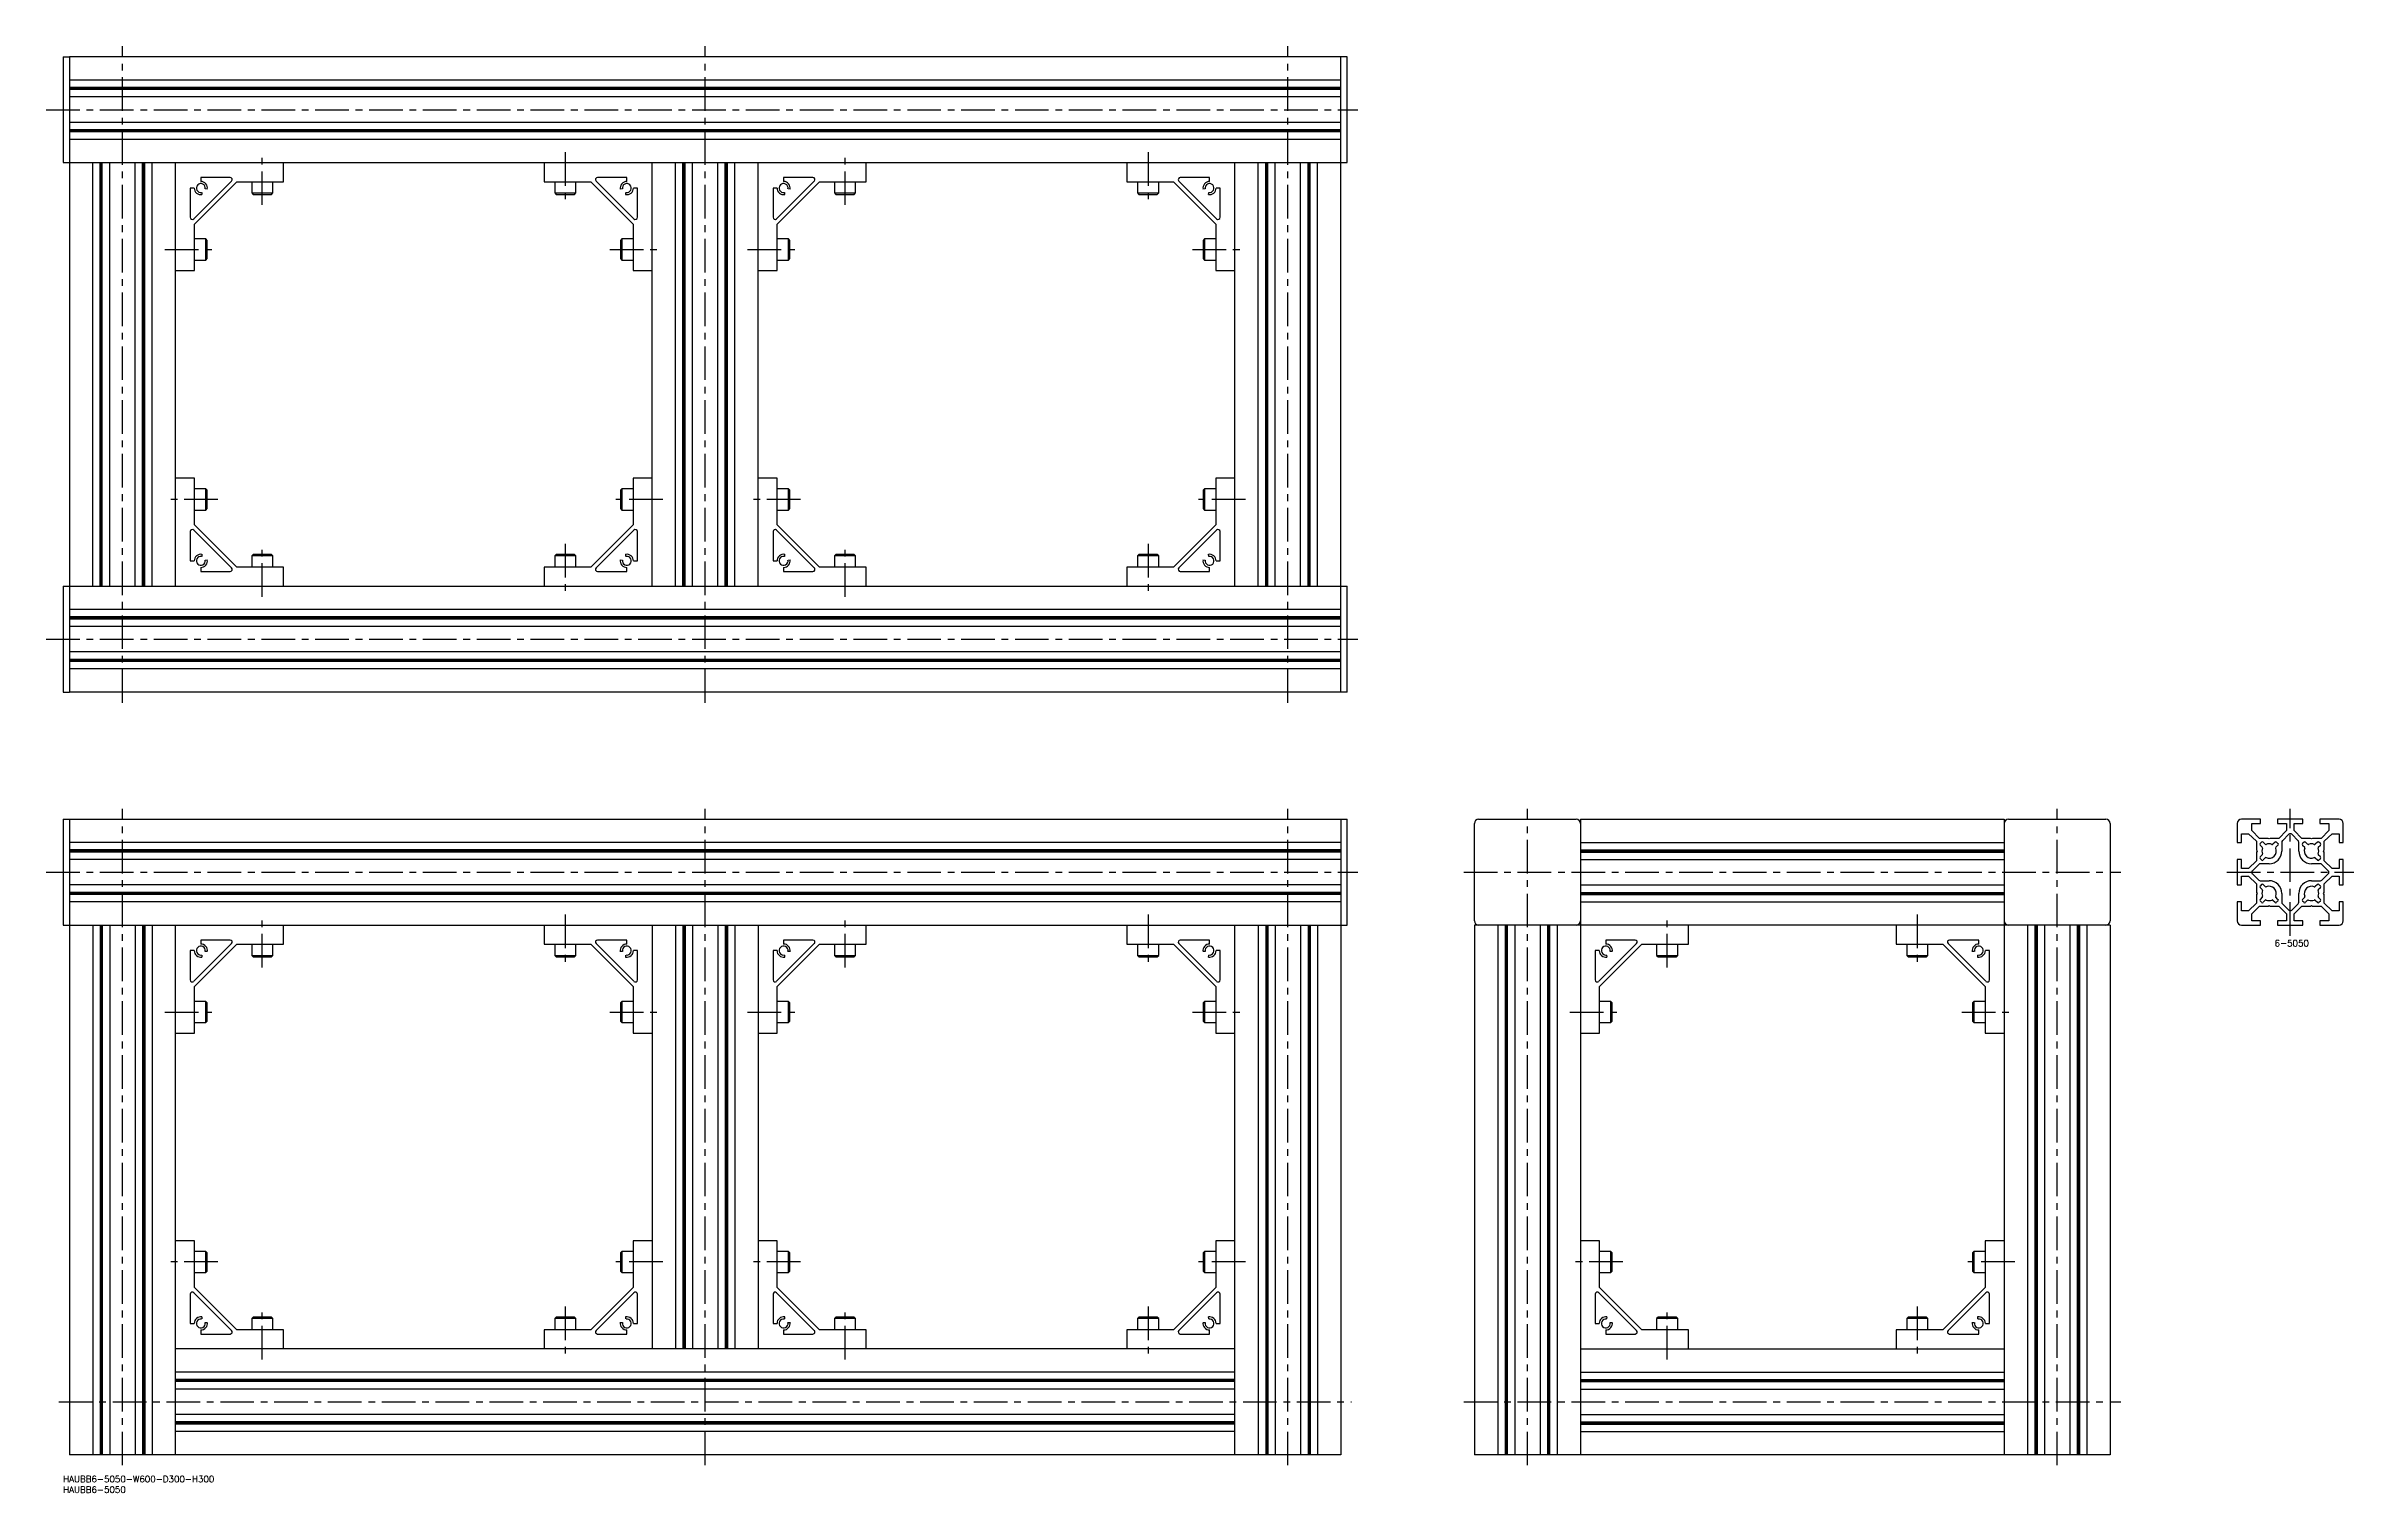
# Model space of a CAD drawing. Extents: x -8 to 1081, y -8 to 675.
import ezdxf

# ---------------------------------------------------------------- set-up
doc = ezdxf.new("R2010")
doc.units = 0
doc.header["$LTSCALE"] = 0.5
doc.linetypes.add('CENTER', pattern=[50.8, 31.75, -6.35, 6.35, -6.35])
for name, color, linetype in [('MSM_CENTER', 1, 'CENTER'), ('MSM_CONTINUOUS', 7, 'CONTINUOUS'), ('MSM_PART_NUMBER', 7, 'CONTINUOUS')]:
    doc.layers.add(name, color=color, linetype=linetype)
doc.styles.get("Standard").update_dxf_attribs({"font": 'txt.shx', "height": 3, "bigfont": 'bigfont.shx'})

# ---------------------------------------------------------------- blocks, each defined once
blk = doc.blocks.new('*U8')
at = {"layer": 'MSM_PART_NUMBER'}
blk.add_text('HAUBB6-5050-W600-D300-H300', height=3, dxfattribs=at).set_placement((0, -3))
blk = doc.blocks.new('*U9')
at = {"layer": 'MSM_PART_NUMBER'}
blk.add_text('HAUBB6-5050', height=3, dxfattribs=at).set_placement((0, -8))
blk = doc.blocks.new('*U10')
at = {"layer": 'MSM_PART_NUMBER'}
blk.add_text('6-5050', height=3, dxfattribs=at).set_placement((1043.6, 250))

msp = doc.modelspace()

# ---------------------------------------------------------------- linework, layer by layer
at = {"layer": 'MSM_CENTER'}
for p, q in [((28, 365), (28, 675)), ((303, 365), (303, 675)), ((578, 365), (578, 675)), ((-8, 645), (611, 645)), ((94, 600), (94, 625)), ((237, 625), (237, 600)), ((369, 600), (369, 625)), ((512, 625), (512, 600)), ((48, 579), (73, 579)), ((258, 579), (283, 579)), ((323, 579), (348, 579)), ((533, 579), (558, 579)), ((73, 461), (48, 461)), ((283, 461), (258, 461)), ((348, 461), (323, 461)), ((558, 461), (533, 461)), ((94, 415), (94, 440)), ((237, 440), (237, 415)), ((369, 415), (369, 440)), ((512, 440), (512, 415)), ((-8, 395), (611, 395)), ((28, 5), (28, 315)), ((303, 5), (303, 315)), ((578, 5), (578, 315)), ((691, 5), (691, 315)), ((941, 5), (941, 315)), ((1051, 255), (1051, 315)), ((-8, 285), (611, 285)), ((661, 285), (971, 285)), ((1021, 285), (1081, 285)), ((94, 240), (94, 265)), ((237, 265), (237, 240)), ((369, 240), (369, 265)), ((512, 265), (512, 240)), ((757, 240), (757, 265)), ((875, 265), (875, 240)), ((48, 219), (73, 219)), ((258, 219), (283, 219)), ((323, 219), (348, 219)), ((533, 219), (558, 219)), ((711, 219), (736, 219)), ((896, 219), (921, 219)), ((73, 101), (48, 101)), ((283, 101), (258, 101)), ((348, 101), (323, 101)), ((558, 101), (533, 101)), ((736, 101), (711, 101)), ((921, 101), (896, 101)), ((94, 55), (94, 80)), ((237, 80), (237, 55)), ((369, 55), (369, 80)), ((512, 80), (512, 55)), ((757, 55), (757, 80)), ((875, 80), (875, 55)), ((-2, 35), (608, 35)), ((661, 35), (971, 35))]:
    msp.add_line(p, q, dxfattribs=at)
at = {"layer": 'MSM_CONTINUOUS'}
for p, q in [((0, 670), (3, 670)), ((0, 670), (0, 620)), ((3, 670), (3, 370)), ((606, 670), (3, 670)), ((603, 370), (603, 670)), ((606, 620), (606, 670)), ((603, 659), (3, 659)), ((603, 655.5), (3, 655.5)), ((603, 655), (3, 655)), ((603, 654.5), (3, 654.5)), ((603, 651), (3, 651)), ((603, 639), (3, 639)), ((603, 635.5), (3, 635.5)), ((603, 635), (3, 635)), ((603, 634.5), (3, 634.5)), ((603, 631), (3, 631)), ((0, 620), (606, 620)), ((14, 420), (14, 620)), ((17.5, 420), (17.5, 620)), ((18, 420), (18, 620)), ((18.5, 420), (18.5, 620)), ((22, 420), (22, 620)), ((34, 420), (34, 620)), ((37.5, 420), (37.5, 620)), ((38, 420), (38, 620)), ((38.5, 420), (38.5, 620)), ((42, 420), (42, 620)), ((53, 420), (53, 620)), ((61.7, 593.5), (79.5, 611.3)), ((62, 591), (82, 611)), ((65, 613), (65, 611.1)), ((78.8, 613), (65, 613)), ((82, 611), (104, 611)), ((89, 611), (89, 605.7)), ((99, 605.7), (99, 611)), ((104, 611), (104, 620)), ((227, 620), (227, 611)), ((227, 611), (249, 611)), ((232, 611), (232, 605.7)), ((242, 605.7), (242, 611)), ((249, 611), (269, 591)), ((251.5, 611.3), (269.3, 593.5)), ((266, 613), (252.2, 613)), ((266, 611.1), (266, 613)), ((278, 420), (278, 620)), ((289, 420), (289, 620)), ((292.5, 420), (292.5, 620)), ((293, 420), (293, 620)), ((293.5, 420), (293.5, 620)), ((297, 420), (297, 620)), ((309, 420), (309, 620)), ((312.5, 420), (312.5, 620)), ((313, 420), (313, 620)), ((313.5, 420), (313.5, 620)), ((317, 420), (317, 620)), ((328, 420), (328, 620)), ((336.7, 593.5), (354.5, 611.3)), ((337, 591), (357, 611)), ((340, 613), (340, 611.1)), ((353.8, 613), (340, 613)), ((357, 611), (379, 611)), ((364, 611), (364, 605.7)), ((374, 605.7), (374, 611)), ((379, 611), (379, 620)), ((502, 620), (502, 611)), ((502, 611), (524, 611)), ((507, 611), (507, 605.7)), ((517, 605.7), (517, 611)), ((524, 611), (544, 591)), ((526.5, 611.3), (544.3, 593.5)), ((541, 613), (527.2, 613)), ((541, 611.1), (541, 613)), ((553, 420), (553, 620)), ((564, 420), (564, 620)), ((567.5, 420), (567.5, 620)), ((568, 420), (568, 620)), ((568.5, 420), (568.5, 620)), ((572, 420), (572, 620)), ((584, 420), (584, 620)), ((587.5, 420), (587.5, 620)), ((588, 420), (588, 620)), ((588.5, 420), (588.5, 620)), ((592, 420), (592, 620)), ((60, 608), (60, 594.2)), ((61.9, 608), (60, 608)), ((65.4, 605.9), (65.5, 604.9)), ((68.1, 607.5), (67.1, 607.6)), ((89, 605.7), (89.7, 605)), ((89, 605.7), (99, 605.7)), ((89.7, 605), (98.3, 605)), ((98.3, 605), (99, 605.7)), ((232, 605.7), (232.7, 605)), ((232, 605.7), (242, 605.7)), ((232.7, 605), (241.3, 605)), ((241.3, 605), (242, 605.7)), ((263.9, 607.6), (262.9, 607.5)), ((265.5, 604.9), (265.6, 605.9)), ((271, 608), (269.1, 608)), ((271, 594.2), (271, 608)), ((335, 608), (335, 594.2)), ((336.9, 608), (335, 608)), ((340.4, 605.9), (340.5, 604.9)), ((343.1, 607.5), (342.1, 607.6)), ((364, 605.7), (364.7, 605)), ((364, 605.7), (374, 605.7)), ((364.7, 605), (373.3, 605)), ((373.3, 605), (374, 605.7)), ((507, 605.7), (507.7, 605)), ((507, 605.7), (517, 605.7)), ((507.7, 605), (516.3, 605)), ((516.3, 605), (517, 605.7)), ((538.9, 607.6), (537.9, 607.5)), ((540.5, 604.9), (540.6, 605.9)), ((546, 608), (544.1, 608)), ((546, 594.2), (546, 608)), ((62, 569), (62, 591)), ((269, 591), (269, 569)), ((337, 569), (337, 591)), ((544, 591), (544, 569)), ((67.3, 584), (62, 584)), ((68, 583.3), (67.3, 584)), ((67.3, 574), (67.3, 584)), ((68, 574.7), (68, 583.3)), ((263.7, 584), (263, 583.3)), ((263, 583.3), (263, 574.7)), ((269, 584), (263.7, 584)), ((263.7, 584), (263.7, 574)), ((342.3, 584), (337, 584)), ((343, 583.3), (342.3, 584)), ((342.3, 574), (342.3, 584)), ((343, 574.7), (343, 583.3)), ((538.7, 584), (538, 583.3)), ((538, 583.3), (538, 574.7)), ((544, 584), (538.7, 584)), ((538.7, 584), (538.7, 574)), ((53, 569), (62, 569)), ((62, 574), (67.3, 574)), ((67.3, 574), (68, 574.7)), ((263, 574.7), (263.7, 574)), ((263.7, 574), (269, 574)), ((269, 569), (278, 569)), ((328, 569), (337, 569)), ((337, 574), (342.3, 574)), ((342.3, 574), (343, 574.7)), ((538, 574.7), (538.7, 574)), ((538.7, 574), (544, 574)), ((544, 569), (553, 569)), ((62, 471), (53, 471)), ((62, 449), (62, 471)), ((278, 471), (269, 471)), ((269, 471), (269, 449)), ((337, 471), (328, 471)), ((337, 449), (337, 471)), ((553, 471), (544, 471)), ((544, 471), (544, 449)), ((67.3, 466), (62, 466)), ((68, 465.3), (67.3, 466)), ((67.3, 456), (67.3, 466)), ((68, 456.7), (68, 465.3)), ((263.7, 466), (263, 465.3)), ((263, 465.3), (263, 456.7)), ((269, 466), (263.7, 466)), ((263.7, 466), (263.7, 456)), ((342.3, 466), (337, 466)), ((343, 465.3), (342.3, 466)), ((342.3, 456), (342.3, 466)), ((343, 456.7), (343, 465.3)), ((538.7, 466), (538, 465.3)), ((538, 465.3), (538, 456.7)), ((544, 466), (538.7, 466)), ((538.7, 466), (538.7, 456)), ((62, 456), (67.3, 456)), ((82, 429), (62, 449)), ((67.3, 456), (68, 456.7)), ((269, 449), (249, 429)), ((263, 456.7), (263.7, 456)), ((263.7, 456), (269, 456)), ((337, 456), (342.3, 456)), ((357, 429), (337, 449)), ((342.3, 456), (343, 456.7)), ((544, 449), (524, 429)), ((538, 456.7), (538.7, 456)), ((538.7, 456), (544, 456)), ((60, 445.8), (60, 432)), ((79.5, 428.7), (61.7, 446.5)), ((269.3, 446.5), (251.5, 428.7)), ((271, 432), (271, 445.8)), ((335, 445.8), (335, 432)), ((354.5, 428.7), (336.7, 446.5)), ((544.3, 446.5), (526.5, 428.7)), ((546, 432), (546, 445.8)), ((60, 432), (61.9, 432)), ((65, 428.9), (65, 427)), ((65, 427), (78.8, 427)), ((65.5, 435.1), (65.4, 434.1)), ((67.1, 432.4), (68.1, 432.5)), ((104, 429), (82, 429)), ((89.7, 435), (89, 434.3)), ((89, 434.3), (89, 429)), ((99, 434.3), (89, 434.3)), ((98.3, 435), (89.7, 435)), ((99, 434.3), (98.3, 435)), ((99, 429), (99, 434.3)), ((104, 420), (104, 429)), ((249, 429), (227, 429)), ((227, 429), (227, 420)), ((232.7, 435), (232, 434.3)), ((232, 434.3), (232, 429)), ((242, 434.3), (232, 434.3)), ((241.3, 435), (232.7, 435)), ((242, 434.3), (241.3, 435)), ((242, 429), (242, 434.3)), ((252.2, 427), (266, 427)), ((262.9, 432.5), (263.9, 432.4)), ((265.6, 434.1), (265.5, 435.1)), ((266, 427), (266, 428.9)), ((269.1, 432), (271, 432)), ((335, 432), (336.9, 432)), ((340, 428.9), (340, 427)), ((340, 427), (353.8, 427)), ((340.5, 435.1), (340.4, 434.1)), ((342.1, 432.4), (343.1, 432.5)), ((379, 429), (357, 429)), ((364.7, 435), (364, 434.3)), ((364, 434.3), (364, 429)), ((374, 434.3), (364, 434.3)), ((373.3, 435), (364.7, 435)), ((374, 434.3), (373.3, 435)), ((374, 429), (374, 434.3)), ((379, 420), (379, 429)), ((524, 429), (502, 429)), ((502, 429), (502, 420)), ((507.7, 435), (507, 434.3)), ((507, 434.3), (507, 429)), ((517, 434.3), (507, 434.3)), ((516.3, 435), (507.7, 435)), ((517, 434.3), (516.3, 435)), ((517, 429), (517, 434.3)), ((527.2, 427), (541, 427)), ((537.9, 432.5), (538.9, 432.4)), ((540.6, 434.1), (540.5, 435.1)), ((541, 427), (541, 428.9)), ((544.1, 432), (546, 432)), ((0, 420), (606, 420)), ((0, 420), (0, 370)), ((606, 370), (606, 420)), ((603, 409), (3, 409)), ((603, 405.5), (3, 405.5)), ((603, 405), (3, 405)), ((603, 404.5), (3, 404.5)), ((603, 401), (3, 401)), ((603, 389), (3, 389)), ((603, 385.5), (3, 385.5)), ((603, 385), (3, 385)), ((603, 384.5), (3, 384.5)), ((603, 381), (3, 381)), ((0, 370), (3, 370)), ((606, 370), (3, 370)), ((0, 310), (606, 310)), ((0, 310), (0, 260)), ((3, 310), (3, 260)), ((603, 310), (603, 10)), ((606, 260), (606, 310)), ((666, 262), (666, 308)), ((668, 310), (714, 310)), ((716, 310), (716, 10)), ((716, 310), (916, 310)), ((916, 310), (916, 10)), ((918, 310), (964, 310)), ((966, 308), (966, 262)), ((1026, 308), (1026, 299)), ((1037, 310), (1028, 310)), ((1032.8, 304.7), (1032.8, 308)), ((1032.8, 308), (1037, 308)), ((1037, 308), (1037, 310)), ((1057, 310), (1045, 310)), ((1045, 310), (1045, 308)), ((1045, 308), (1049.2, 308)), ((1049.2, 308), (1049.2, 304.7)), ((1052.8, 304.7), (1052.8, 308)), ((1052.8, 308), (1057, 308)), ((1057, 308), (1057, 310)), ((1074, 310), (1065, 310)), ((1065, 310), (1065, 308)), ((1065, 308), (1069.2, 308)), ((1069.2, 308), (1069.2, 304.7)), ((1076, 299), (1076, 308)), ((603, 299), (3, 299)), ((603, 295.5), (3, 295.5)), ((603, 295), (3, 295)), ((603, 294.5), (3, 294.5)), ((716, 299), (916, 299)), ((716, 295.5), (916, 295.5)), ((716, 295), (916, 295)), ((716, 294.5), (916, 294.5)), ((1026, 299), (1028, 299)), ((1028, 299), (1028, 303.2)), ((1028, 303.2), (1031.3, 303.2)), ((1031.3, 303.2), (1035, 299.6)), ((1036.4, 301), (1032.8, 304.7)), ((1035, 299.6), (1035, 295.5)), ((1035, 295.5), (1035.3, 295)), ((1035.3, 295), (1035, 294.5)), ((1035, 294.5), (1035, 290.4)), ((1040.5, 301), (1036.4, 301)), ((1037.5, 299.2), (1036.8, 298.5)), ((1036.8, 297.8), (1037.8, 296.8)), ((1039.2, 298.2), (1038.2, 299.2)), ((1041, 300.7), (1040.5, 301)), ((1041.5, 301), (1041, 300.7)), ((1045.6, 301), (1041.5, 301)), ((1043.8, 299.2), (1042.8, 298.2)), ((1044.2, 296.8), (1045.2, 297.8)), ((1045.2, 298.5), (1044.5, 299.2)), ((1049.2, 304.7), (1045.6, 301)), ((1047, 299.2), (1047, 295)), ((1050.3, 302.9), (1047.3, 299.9)), ((1054.7, 299.9), (1051.7, 302.9)), ((1056.4, 301), (1052.8, 304.7)), ((1055, 295), (1055, 299.2)), ((1060.5, 301), (1056.4, 301)), ((1057.5, 299.2), (1056.8, 298.5)), ((1056.8, 297.8), (1057.8, 296.8)), ((1059.2, 298.2), (1058.2, 299.2)), ((1061, 300.7), (1060.5, 301)), ((1061.5, 301), (1061, 300.7)), ((1065.6, 301), (1061.5, 301)), ((1063.8, 299.2), (1062.8, 298.2)), ((1064.2, 296.8), (1065.2, 297.8)), ((1065.2, 298.5), (1064.5, 299.2)), ((1069.2, 304.7), (1065.6, 301)), ((1066.7, 295), (1067, 295.5)), ((1067, 294.5), (1066.7, 295)), ((1067, 299.6), (1070.7, 303.2)), ((1067, 295.5), (1067, 299.6)), ((1067, 290.4), (1067, 294.5)), ((1070.7, 303.2), (1074, 303.2)), ((1074, 303.2), (1074, 299)), ((1074, 299), (1076, 299)), ((603, 291), (3, 291)), ((716, 291), (916, 291)), ((1028, 291), (1026, 291)), ((1026, 291), (1026, 279)), ((1028, 286.8), (1028, 291)), ((1031.3, 286.8), (1028, 286.8)), ((1028, 279), (1028, 283.2)), ((1028, 283.2), (1031.3, 283.2)), ((1035, 290.4), (1031.3, 286.8)), ((1031.3, 283.2), (1035, 279.6)), ((1036.1, 288.7), (1033.1, 285.7)), ((1033.1, 284.3), (1036.1, 281.3)), ((1037.8, 293.2), (1036.8, 292.2)), ((1036.8, 291.5), (1037.5, 290.8)), ((1041, 289), (1036.8, 289)), ((1038.2, 290.8), (1039.2, 291.8)), ((1065.2, 289), (1061, 289)), ((1062.8, 291.8), (1063.8, 290.8)), ((1065.2, 292.2), (1064.2, 293.2)), ((1064.5, 290.8), (1065.2, 291.5)), ((1068.9, 285.7), (1065.9, 288.7)), ((1065.9, 281.3), (1068.9, 284.3)), ((1070.7, 286.8), (1067, 290.4)), ((1067, 279.6), (1070.7, 283.2)), ((1074, 286.8), (1070.7, 286.8)), ((1070.7, 283.2), (1074, 283.2)), ((1076, 291), (1074, 291)), ((1074, 291), (1074, 286.8)), ((1074, 283.2), (1074, 279)), ((1076, 279), (1076, 291)), ((603, 279), (3, 279)), ((603, 275.5), (3, 275.5)), ((603, 275), (3, 275)), ((603, 274.5), (3, 274.5)), ((716, 279), (916, 279)), ((716, 275.5), (916, 275.5)), ((716, 275), (916, 275)), ((716, 274.5), (916, 274.5)), ((1026, 279), (1028, 279)), ((1035, 279.6), (1035, 275.5)), ((1035, 275.5), (1035.3, 275)), ((1035.3, 275), (1035, 274.5)), ((1035, 274.5), (1035, 270.4)), ((1036.8, 281), (1041, 281)), ((1037.5, 279.2), (1036.8, 278.5)), ((1036.8, 277.8), (1037.8, 276.8)), ((1037.8, 273.2), (1036.8, 272.2)), ((1039.2, 278.2), (1038.2, 279.2)), ((1045.2, 272.2), (1044.2, 273.2)), ((1047, 275), (1047, 270.8)), ((1055, 270.8), (1055, 275)), ((1057.8, 273.2), (1056.8, 272.2)), ((1061, 281), (1065.2, 281)), ((1063.8, 279.2), (1062.8, 278.2)), ((1064.2, 276.8), (1065.2, 277.8)), ((1065.2, 272.2), (1064.2, 273.2)), ((1065.2, 278.5), (1064.5, 279.2)), ((1066.7, 275), (1067, 275.5)), ((1067, 274.5), (1066.7, 275)), ((1067, 275.5), (1067, 279.6)), ((1067, 270.4), (1067, 274.5)), ((1074, 279), (1076, 279)), ((603, 271), (3, 271)), ((716, 271), (916, 271)), ((1028, 271), (1026, 271)), ((1026, 271), (1026, 262)), ((1028, 266.8), (1028, 271)), ((1031.3, 266.8), (1028, 266.8)), ((1035, 270.4), (1031.3, 266.8)), ((1032.8, 265.3), (1036.4, 269)), ((1032.8, 262), (1032.8, 265.3)), ((1037, 262), (1032.8, 262)), ((1036.4, 269), (1040.5, 269)), ((1036.8, 271.5), (1037.5, 270.8)), ((1037, 260), (1037, 262)), ((1038.2, 270.8), (1039.2, 271.8)), ((1040.5, 269), (1041, 269.3)), ((1041, 269.3), (1041.5, 269)), ((1041.5, 269), (1045.6, 269)), ((1042.8, 271.8), (1043.8, 270.8)), ((1044.5, 270.8), (1045.2, 271.5)), ((1049.2, 262), (1045, 262)), ((1045, 262), (1045, 260)), ((1045.6, 269), (1049.2, 265.3)), ((1047.3, 270.1), (1050.3, 267.1)), ((1049.2, 265.3), (1049.2, 262)), ((1051.7, 267.1), (1054.7, 270.1)), ((1052.8, 265.3), (1056.4, 269)), ((1052.8, 262), (1052.8, 265.3)), ((1057, 262), (1052.8, 262)), ((1056.4, 269), (1060.5, 269)), ((1056.8, 271.5), (1057.5, 270.8)), ((1057, 260), (1057, 262)), ((1058.2, 270.8), (1059.2, 271.8)), ((1060.5, 269), (1061, 269.3)), ((1061, 269.3), (1061.5, 269)), ((1061.5, 269), (1065.6, 269)), ((1062.8, 271.8), (1063.8, 270.8)), ((1064.5, 270.8), (1065.2, 271.5)), ((1069.2, 262), (1065, 262)), ((1065, 262), (1065, 260)), ((1065.6, 269), (1069.2, 265.3)), ((1070.7, 266.8), (1067, 270.4)), ((1069.2, 265.3), (1069.2, 262)), ((1074, 266.8), (1070.7, 266.8)), ((1074, 271), (1074, 266.8)), ((1076, 271), (1074, 271)), ((1076, 262), (1076, 271)), ((0, 260), (606, 260)), ((3, 260), (3, 10)), ((14, 260), (14, 10)), ((17.5, 260), (17.5, 10)), ((18, 260), (18, 10)), ((18.5, 260), (18.5, 10)), ((22, 260), (22, 10)), ((34, 260), (34, 10)), ((37.5, 260), (37.5, 10)), ((38, 260), (38, 10)), ((38.5, 260), (38.5, 10)), ((42, 260), (42, 10)), ((53, 10), (53, 260)), ((61.7, 233.5), (79.5, 251.3)), ((62, 231), (82, 251)), ((65, 253), (65, 251.1)), ((78.8, 253), (65, 253)), ((82, 251), (104, 251)), ((89, 251), (89, 245.7)), ((99, 245.7), (99, 251)), ((104, 251), (104, 260)), ((227, 260), (227, 251)), ((227, 251), (249, 251)), ((232, 251), (232, 245.7)), ((242, 245.7), (242, 251)), ((249, 251), (269, 231)), ((251.5, 251.3), (269.3, 233.5)), ((266, 253), (252.2, 253)), ((266, 251.1), (266, 253)), ((278, 260), (278, 60)), ((289, 260), (289, 60)), ((292.5, 260), (292.5, 60)), ((293, 260), (293, 60)), ((293.5, 260), (293.5, 60)), ((297, 260), (297, 60)), ((309, 260), (309, 60)), ((312.5, 260), (312.5, 60)), ((313, 260), (313, 60)), ((313.5, 260), (313.5, 60)), ((317, 260), (317, 60)), ((328, 260), (328, 60)), ((336.7, 233.5), (354.5, 251.3)), ((337, 231), (357, 251)), ((340, 253), (340, 251.1)), ((353.8, 253), (340, 253)), ((357, 251), (379, 251)), ((364, 251), (364, 245.7)), ((374, 245.7), (374, 251)), ((379, 251), (379, 260)), ((502, 260), (502, 251)), ((502, 251), (524, 251)), ((507, 251), (507, 245.7)), ((517, 245.7), (517, 251)), ((524, 251), (544, 231)), ((526.5, 251.3), (544.3, 233.5)), ((541, 253), (527.2, 253)), ((541, 251.1), (541, 253)), ((553, 10), (553, 260)), ((564, 260), (564, 10)), ((567.5, 260), (567.5, 10)), ((568, 260), (568, 10)), ((568.5, 260), (568.5, 10)), ((572, 260), (572, 10)), ((584, 260), (584, 10)), ((587.5, 260), (587.5, 10)), ((588, 260), (588, 10)), ((588.5, 260), (588.5, 10)), ((592, 260), (592, 10)), ((966, 260), (666, 260)), ((666, 260), (666, 10)), ((677, 260), (677, 10)), ((680.5, 260), (680.5, 10)), ((681, 260), (681, 10)), ((681.5, 260), (681.5, 10)), ((685, 260), (685, 10)), ((697, 260), (697, 10)), ((700.5, 260), (700.5, 10)), ((701, 260), (701, 10)), ((701.5, 260), (701.5, 10)), ((705, 260), (705, 10)), ((724.7, 233.5), (742.5, 251.3)), ((725, 231), (745, 251)), ((728, 253), (728, 251.1)), ((741.8, 253), (728, 253)), ((745, 251), (767, 251)), ((752, 251), (752, 245.7)), ((762, 245.7), (762, 251)), ((767, 251), (767, 260)), ((865, 260), (865, 251)), ((865, 251), (887, 251)), ((870, 251), (870, 245.7)), ((880, 245.7), (880, 251)), ((887, 251), (907, 231)), ((889.5, 251.3), (907.3, 233.5)), ((904, 253), (890.2, 253)), ((904, 251.1), (904, 253)), ((927, 260), (927, 10)), ((930.5, 260), (930.5, 10)), ((931, 260), (931, 10)), ((931.5, 260), (931.5, 10)), ((935, 260), (935, 10)), ((947, 260), (947, 10)), ((950.5, 260), (950.5, 10)), ((951, 260), (951, 10)), ((951.5, 260), (951.5, 10)), ((955, 260), (955, 10)), ((966, 260), (966, 10)), ((1028, 260), (1037, 260)), ((1045, 260), (1057, 260)), ((1065, 260), (1074, 260)), ((60, 248), (60, 234.2)), ((61.9, 248), (60, 248)), ((65.4, 245.9), (65.5, 244.9)), ((68.1, 247.5), (67.1, 247.6)), ((89, 245.7), (89.7, 245)), ((89, 245.7), (99, 245.7)), ((89.7, 245), (98.3, 245)), ((98.3, 245), (99, 245.7)), ((232, 245.7), (232.7, 245)), ((232, 245.7), (242, 245.7)), ((232.7, 245), (241.3, 245)), ((241.3, 245), (242, 245.7)), ((263.9, 247.6), (262.9, 247.5)), ((265.5, 244.9), (265.6, 245.9)), ((271, 248), (269.1, 248)), ((271, 234.2), (271, 248)), ((335, 248), (335, 234.2)), ((336.9, 248), (335, 248)), ((340.4, 245.9), (340.5, 244.9)), ((343.1, 247.5), (342.1, 247.6)), ((364, 245.7), (364.7, 245)), ((364, 245.7), (374, 245.7)), ((364.7, 245), (373.3, 245)), ((373.3, 245), (374, 245.7)), ((507, 245.7), (507.7, 245)), ((507, 245.7), (517, 245.7)), ((507.7, 245), (516.3, 245)), ((516.3, 245), (517, 245.7)), ((538.9, 247.6), (537.9, 247.5)), ((540.5, 244.9), (540.6, 245.9)), ((546, 248), (544.1, 248)), ((546, 234.2), (546, 248)), ((723, 248), (723, 234.2)), ((724.9, 248), (723, 248)), ((728.4, 245.9), (728.5, 244.9)), ((731.1, 247.5), (730.1, 247.6)), ((752, 245.7), (752.7, 245)), ((752, 245.7), (762, 245.7)), ((752.7, 245), (761.3, 245)), ((761.3, 245), (762, 245.7)), ((870, 245.7), (870.7, 245)), ((870, 245.7), (880, 245.7)), ((870.7, 245), (879.3, 245)), ((879.3, 245), (880, 245.7)), ((901.9, 247.6), (900.9, 247.5)), ((903.5, 244.9), (903.6, 245.9)), ((909, 248), (907.1, 248)), ((909, 234.2), (909, 248)), ((62, 209), (62, 231)), ((269, 231), (269, 209)), ((337, 209), (337, 231)), ((544, 231), (544, 209)), ((725, 209), (725, 231)), ((907, 231), (907, 209)), ((67.3, 224), (62, 224)), ((68, 223.3), (67.3, 224)), ((67.3, 214), (67.3, 224)), ((68, 214.7), (68, 223.3)), ((263.7, 224), (263, 223.3)), ((263, 223.3), (263, 214.7)), ((269, 224), (263.7, 224)), ((263.7, 224), (263.7, 214)), ((342.3, 224), (337, 224)), ((343, 223.3), (342.3, 224)), ((342.3, 214), (342.3, 224)), ((343, 214.7), (343, 223.3)), ((538.7, 224), (538, 223.3)), ((538, 223.3), (538, 214.7)), ((544, 224), (538.7, 224)), ((538.7, 224), (538.7, 214)), ((730.3, 224), (725, 224)), ((731, 223.3), (730.3, 224)), ((730.3, 214), (730.3, 224)), ((731, 214.7), (731, 223.3)), ((901.7, 224), (901, 223.3)), ((901, 223.3), (901, 214.7)), ((907, 224), (901.7, 224)), ((901.7, 224), (901.7, 214)), ((53, 209), (62, 209)), ((62, 214), (67.3, 214)), ((67.3, 214), (68, 214.7)), ((263, 214.7), (263.7, 214)), ((263.7, 214), (269, 214)), ((269, 209), (278, 209)), ((328, 209), (337, 209)), ((337, 214), (342.3, 214)), ((342.3, 214), (343, 214.7)), ((538, 214.7), (538.7, 214)), ((538.7, 214), (544, 214)), ((544, 209), (553, 209)), ((716, 209), (725, 209)), ((725, 214), (730.3, 214)), ((730.3, 214), (731, 214.7)), ((901, 214.7), (901.7, 214)), ((901.7, 214), (907, 214)), ((907, 209), (916, 209)), ((62, 111), (53, 111)), ((62, 89), (62, 111)), ((278, 111), (269, 111)), ((269, 111), (269, 89)), ((337, 111), (328, 111)), ((337, 89), (337, 111)), ((553, 111), (544, 111)), ((544, 111), (544, 89)), ((725, 111), (716, 111)), ((725, 89), (725, 111)), ((916, 111), (907, 111)), ((907, 111), (907, 89)), ((67.3, 106), (62, 106)), ((68, 105.3), (67.3, 106)), ((67.3, 96), (67.3, 106)), ((68, 96.7), (68, 105.3)), ((263.7, 106), (263, 105.3)), ((263, 105.3), (263, 96.7)), ((269, 106), (263.7, 106)), ((263.7, 106), (263.7, 96)), ((342.3, 106), (337, 106)), ((343, 105.3), (342.3, 106)), ((342.3, 96), (342.3, 106)), ((343, 96.7), (343, 105.3)), ((538.7, 106), (538, 105.3)), ((538, 105.3), (538, 96.7)), ((544, 106), (538.7, 106)), ((538.7, 106), (538.7, 96)), ((730.3, 106), (725, 106)), ((731, 105.3), (730.3, 106)), ((730.3, 96), (730.3, 106)), ((731, 96.7), (731, 105.3)), ((901.7, 106), (901, 105.3)), ((901, 105.3), (901, 96.7)), ((907, 106), (901.7, 106)), ((901.7, 106), (901.7, 96)), ((62, 96), (67.3, 96)), ((82, 69), (62, 89)), ((67.3, 96), (68, 96.7)), ((269, 89), (249, 69)), ((263, 96.7), (263.7, 96)), ((263.7, 96), (269, 96)), ((337, 96), (342.3, 96)), ((357, 69), (337, 89)), ((342.3, 96), (343, 96.7)), ((544, 89), (524, 69)), ((538, 96.7), (538.7, 96)), ((538.7, 96), (544, 96)), ((725, 96), (730.3, 96)), ((745, 69), (725, 89)), ((730.3, 96), (731, 96.7)), ((907, 89), (887, 69)), ((901, 96.7), (901.7, 96)), ((901.7, 96), (907, 96)), ((60, 85.8), (60, 72)), ((79.5, 68.7), (61.7, 86.5)), ((269.3, 86.5), (251.5, 68.7)), ((271, 72), (271, 85.8)), ((335, 85.8), (335, 72)), ((354.5, 68.7), (336.7, 86.5)), ((544.3, 86.5), (526.5, 68.7)), ((546, 72), (546, 85.8)), ((723, 85.8), (723, 72)), ((742.5, 68.7), (724.7, 86.5)), ((907.3, 86.5), (889.5, 68.7)), ((909, 72), (909, 85.8)), ((60, 72), (61.9, 72)), ((65, 68.9), (65, 67)), ((65, 67), (78.8, 67)), ((65.5, 75.1), (65.4, 74.1)), ((67.1, 72.4), (68.1, 72.5)), ((104, 69), (82, 69)), ((89.7, 75), (89, 74.3)), ((89, 74.3), (89, 69)), ((99, 74.3), (89, 74.3)), ((98.3, 75), (89.7, 75)), ((99, 74.3), (98.3, 75)), ((99, 69), (99, 74.3)), ((104, 60), (104, 69)), ((249, 69), (227, 69)), ((227, 69), (227, 60)), ((232.7, 75), (232, 74.3)), ((232, 74.3), (232, 69)), ((242, 74.3), (232, 74.3)), ((241.3, 75), (232.7, 75)), ((242, 74.3), (241.3, 75)), ((242, 69), (242, 74.3)), ((252.2, 67), (266, 67)), ((262.9, 72.5), (263.9, 72.4)), ((265.6, 74.1), (265.5, 75.1)), ((266, 67), (266, 68.9)), ((269.1, 72), (271, 72)), ((335, 72), (336.9, 72)), ((340, 68.9), (340, 67)), ((340, 67), (353.8, 67)), ((340.5, 75.1), (340.4, 74.1)), ((342.1, 72.4), (343.1, 72.5)), ((379, 69), (357, 69)), ((364.7, 75), (364, 74.3)), ((364, 74.3), (364, 69)), ((374, 74.3), (364, 74.3)), ((373.3, 75), (364.7, 75)), ((374, 74.3), (373.3, 75)), ((374, 69), (374, 74.3)), ((379, 60), (379, 69)), ((524, 69), (502, 69)), ((502, 69), (502, 60)), ((507.7, 75), (507, 74.3)), ((507, 74.3), (507, 69)), ((517, 74.3), (507, 74.3)), ((516.3, 75), (507.7, 75)), ((517, 74.3), (516.3, 75)), ((517, 69), (517, 74.3)), ((527.2, 67), (541, 67)), ((537.9, 72.5), (538.9, 72.4)), ((540.6, 74.1), (540.5, 75.1)), ((541, 67), (541, 68.9)), ((544.1, 72), (546, 72)), ((723, 72), (724.9, 72)), ((728, 68.9), (728, 67)), ((728, 67), (741.8, 67)), ((728.5, 75.1), (728.4, 74.1)), ((730.1, 72.4), (731.1, 72.5)), ((767, 69), (745, 69)), ((752.7, 75), (752, 74.3)), ((752, 74.3), (752, 69)), ((762, 74.3), (752, 74.3)), ((761.3, 75), (752.7, 75)), ((762, 74.3), (761.3, 75)), ((762, 69), (762, 74.3)), ((767, 60), (767, 69)), ((887, 69), (865, 69)), ((865, 69), (865, 60)), ((870.7, 75), (870, 74.3)), ((870, 74.3), (870, 69)), ((880, 74.3), (870, 74.3)), ((879.3, 75), (870.7, 75)), ((880, 74.3), (879.3, 75)), ((880, 69), (880, 74.3)), ((890.2, 67), (904, 67)), ((900.9, 72.5), (901.9, 72.4)), ((903.6, 74.1), (903.5, 75.1)), ((904, 67), (904, 68.9)), ((907.1, 72), (909, 72)), ((553, 60), (53, 60)), ((716, 60), (916, 60)), ((553, 49), (53, 49)), ((553, 45.5), (53, 45.5)), ((553, 45), (53, 45)), ((553, 44.5), (53, 44.5)), ((716, 49), (916, 49)), ((716, 45.5), (916, 45.5)), ((716, 45), (916, 45)), ((716, 44.5), (916, 44.5)), ((553, 41), (53, 41)), ((716, 41), (916, 41)), ((553, 29), (53, 29)), ((553, 25.5), (53, 25.5)), ((553, 25), (53, 25)), ((553, 24.5), (53, 24.5)), ((716, 29), (916, 29)), ((716, 25.5), (916, 25.5)), ((716, 25), (916, 25)), ((716, 24.5), (916, 24.5)), ((553, 21), (53, 21)), ((716, 21), (916, 21)), ((603, 10), (3, 10)), ((966, 10), (666, 10))]:
    msp.add_line(p, q, dxfattribs=at)
for centre, radius, start, end in [((65, 608), 2.1, 350, 280), ((65, 608), 3.1, 350, 90), ((78.8, 612), 1, 315, 90), ((252.2, 612), 1, 90, 225), ((266, 608), 3.1, 90, 190), ((266, 608), 2.1, 260, 190), ((340, 608), 2.1, 350, 280), ((340, 608), 3.1, 350, 90), ((353.8, 612), 1, 315, 90), ((527.2, 612), 1, 90, 225), ((541, 608), 3.1, 90, 190), ((541, 608), 2.1, 260, 190), ((65, 608), 3.1, 180, 280), ((266, 608), 3.1, 260, 0), ((340, 608), 3.1, 180, 280), ((541, 608), 3.1, 260, 0), ((61, 594.2), 1, 180, 315), ((270, 594.2), 1, 225, 0), ((336, 594.2), 1, 180, 315), ((545, 594.2), 1, 225, 0), ((61, 445.8), 1, 45, 180), ((270, 445.8), 1, 0, 135), ((336, 445.8), 1, 45, 180), ((545, 445.8), 1, 0, 135), ((65, 432), 3.1, 80, 180), ((65, 432), 2.1, 80, 10), ((65, 432), 3.1, 270, 10), ((78.8, 428), 1, 270, 45), ((252.2, 428), 1, 135, 270), ((266, 432), 3.1, 170, 270), ((266, 432), 2.1, 170, 100), ((266, 432), 3.1, 0, 100), ((340, 432), 3.1, 80, 180), ((340, 432), 2.1, 80, 10), ((340, 432), 3.1, 270, 10), ((353.8, 428), 1, 270, 45), ((527.2, 428), 1, 135, 270), ((541, 432), 3.1, 170, 270), ((541, 432), 2.1, 170, 100), ((541, 432), 3.1, 0, 100), ((668, 308), 2, 90, 180), ((714, 308), 2, 0, 90), ((918, 308), 2, 90, 180), ((964, 308), 2, 0, 90), ((1028, 308), 2, 90, 180), ((1074, 308), 2, 0, 90), ((1037.1, 298.2), 0.5, 135, 225), ((1037.8, 298.9), 0.5, 45, 135), ((1041, 295), 3.4, 156.6183, 203.3817), ((1037.5, 296.5), 0.4, 336.6183, 45), ((1039.5, 298.5), 0.4, 225, 293.3817), ((1041, 295), 3.4, 66.6183, 113.3817), ((1041, 295), 3.4, 246.6183, 23.3817), ((1041, 295), 6, 270, 0), ((1042.5, 298.5), 0.4, 246.6183, 315), ((1044.2, 298.9), 0.5, 45, 135), ((1044.5, 296.5), 0.4, 135, 203.3817), ((1044.9, 298.2), 0.5, 315, 45), ((1048, 299.2), 1, 135, 180), ((1051, 302.2), 1, 45, 135), ((1054, 299.2), 1, 0, 45), ((1061, 295), 6, 180, 270), ((1057.1, 298.2), 0.5, 135, 225), ((1057.8, 298.9), 0.5, 45, 135), ((1061, 295), 3.4, 156.6183, 293.3817), ((1057.5, 296.5), 0.4, 336.6183, 45), ((1059.5, 298.5), 0.4, 225, 293.3817), ((1061, 295), 3.4, 66.6183, 113.3817), ((1062.5, 298.5), 0.4, 246.6183, 315), ((1064.2, 298.9), 0.5, 45, 135), ((1064.5, 296.5), 0.4, 135, 203.3817), ((1061, 295), 3.4, 336.6183, 23.3817), ((1064.9, 298.2), 0.5, 315, 45), ((1033.8, 285), 1, 135, 225), ((1036.8, 288), 1, 90, 135), ((1037.1, 291.8), 0.5, 135, 225), ((1037.8, 291.1), 0.5, 225, 315), ((1037.5, 293.5), 0.4, 315, 23.3817), ((1039.5, 291.5), 0.4, 66.6183, 135), ((1062.5, 291.5), 0.4, 45, 113.3817), ((1064.2, 291.1), 0.5, 225, 315), ((1064.5, 293.5), 0.4, 156.6183, 225), ((1064.9, 291.8), 0.5, 315, 45), ((1065.2, 288), 1, 45, 90), ((1068.2, 285), 1, 315, 45), ((1036.8, 282), 1, 225, 270), ((1037.1, 278.2), 0.5, 135, 225), ((1037.8, 278.9), 0.5, 45, 135), ((1041, 275), 3.4, 156.6183, 203.3817), ((1037.5, 276.5), 0.4, 336.6183, 45), ((1037.5, 273.5), 0.4, 315, 23.3817), ((1039.5, 278.5), 0.4, 225, 293.3817), ((1041, 275), 3.4, 336.6183, 113.3817), ((1041, 275), 6, 0, 90), ((1044.5, 273.5), 0.4, 156.6183, 225), ((1061, 275), 6, 90, 180), ((1061, 275), 3.4, 66.6183, 203.3817), ((1057.5, 273.5), 0.4, 315, 23.3817), ((1062.5, 278.5), 0.4, 246.6183, 315), ((1064.2, 278.9), 0.5, 45, 135), ((1064.5, 276.5), 0.4, 135, 203.3817), ((1061, 275), 3.4, 336.6183, 23.3817), ((1064.5, 273.5), 0.4, 156.6183, 225), ((1065.2, 282), 1, 270, 315), ((1064.9, 278.2), 0.5, 315, 45), ((668, 262), 2, 180, 270), ((714, 262), 2, 270, 0), ((918, 262), 2, 180, 270), ((964, 262), 2, 270, 0), ((1028, 262), 2, 180, 270), ((1037.1, 271.8), 0.5, 135, 225), ((1037.8, 271.1), 0.5, 225, 315), ((1039.5, 271.5), 0.4, 66.6183, 135), ((1041, 275), 3.4, 246.6183, 293.3817), ((1042.5, 271.5), 0.4, 45, 113.3817), ((1044.2, 271.1), 0.5, 225, 315), ((1044.9, 271.8), 0.5, 315, 45), ((1048, 270.8), 1, 180, 225), ((1051, 267.8), 1, 225, 315), ((1054, 270.8), 1, 315, 0), ((1057.1, 271.8), 0.5, 135, 225), ((1057.8, 271.1), 0.5, 225, 315), ((1059.5, 271.5), 0.4, 66.6183, 135), ((1061, 275), 3.4, 246.6183, 293.3817), ((1062.5, 271.5), 0.4, 45, 113.3817), ((1064.2, 271.1), 0.5, 225, 315), ((1064.9, 271.8), 0.5, 315, 45), ((1074, 262), 2, 270, 0), ((65, 248), 3.1, 350, 90), ((78.8, 252), 1, 315, 90), ((252.2, 252), 1, 90, 225), ((266, 248), 3.1, 90, 190), ((340, 248), 3.1, 350, 90), ((353.8, 252), 1, 315, 90), ((527.2, 252), 1, 90, 225), ((541, 248), 3.1, 90, 190), ((728, 248), 3.1, 350, 90), ((741.8, 252), 1, 315, 90), ((890.2, 252), 1, 90, 225), ((904, 248), 3.1, 90, 190), ((65, 248), 3.1, 180, 280), ((65, 248), 2.1, 350, 280), ((266, 248), 2.1, 260, 190), ((266, 248), 3.1, 260, 0), ((340, 248), 3.1, 180, 280), ((340, 248), 2.1, 350, 280), ((541, 248), 2.1, 260, 190), ((541, 248), 3.1, 260, 0), ((728, 248), 3.1, 180, 280), ((728, 248), 2.1, 350, 280), ((904, 248), 2.1, 260, 190), ((904, 248), 3.1, 260, 0), ((61, 234.2), 1, 180, 315), ((270, 234.2), 1, 225, 0), ((336, 234.2), 1, 180, 315), ((545, 234.2), 1, 225, 0), ((724, 234.2), 1, 180, 315), ((908, 234.2), 1, 225, 0), ((61, 85.8), 1, 45, 180), ((270, 85.8), 1, 0, 135), ((336, 85.8), 1, 45, 180), ((545, 85.8), 1, 0, 135), ((724, 85.8), 1, 45, 180), ((908, 85.8), 1, 0, 135), ((65, 72), 3.1, 80, 180), ((65, 72), 2.1, 80, 10), ((65, 72), 3.1, 270, 10), ((78.8, 68), 1, 270, 45), ((252.2, 68), 1, 135, 270), ((266, 72), 3.1, 170, 270), ((266, 72), 2.1, 170, 100), ((266, 72), 3.1, 0, 100), ((340, 72), 3.1, 80, 180), ((340, 72), 2.1, 80, 10), ((340, 72), 3.1, 270, 10), ((353.8, 68), 1, 270, 45), ((527.2, 68), 1, 135, 270), ((541, 72), 3.1, 170, 270), ((541, 72), 2.1, 170, 100), ((541, 72), 3.1, 0, 100), ((728, 72), 3.1, 80, 180), ((728, 72), 2.1, 80, 10), ((728, 72), 3.1, 270, 10), ((741.8, 68), 1, 270, 45), ((890.2, 68), 1, 135, 270), ((904, 72), 3.1, 170, 270), ((904, 72), 2.1, 170, 100), ((904, 72), 3.1, 0, 100)]:
    msp.add_arc(centre, radius, start, end, dxfattribs=at)

# ---------------------------------------------------------------- block references
for name in ['*U10', '*U8', '*U9']:
    msp.add_blockref(name, (0, 0), dxfattribs=at)

doc.saveas('drawing.dxf')
